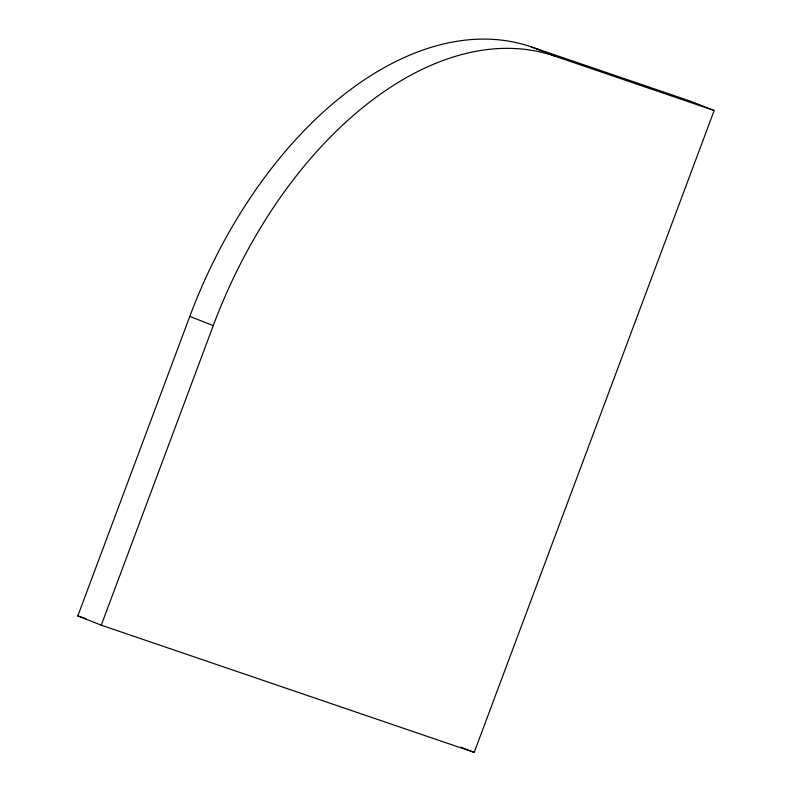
<?xml version="1.0" encoding="UTF-8"?>
<svg xmlns="http://www.w3.org/2000/svg" width="792" height="792" viewBox="0 0 792 792"><rect width="100%" height="100%" fill="white"/><g stroke="black" fill="none" stroke-linecap="round" stroke-linejoin="round"><path stroke-width="1.19" d="M77.814 615.928L189.803 316.384A365.577 225.007 -68.5 0 1 530.907 46.748L690.733 101.277L714.186 110.524L474.2 752.4L101.267 625.175L77.814 615.928L85.991 618.72M101.267 625.175L213.256 325.631A365.577 225.007 -68.5 0 1 554.36 55.994L714.186 110.524M530.907 46.748L554.36 55.994M189.803 316.384L213.256 325.631M460.796 747.113L474.2 752.4"/></g></svg>
